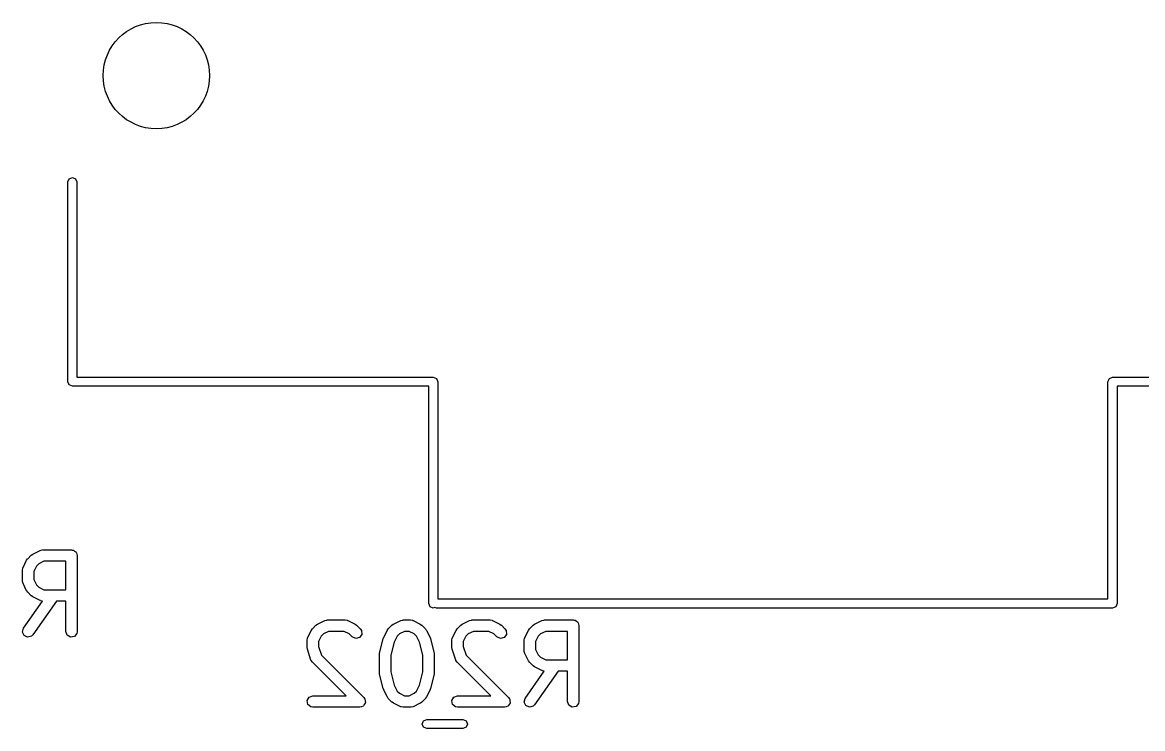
# Model space of a CAD drawing. Extents: x 109 to 192, y -153 to -42.
# Drawn here: x 167.92 to 182.67, y -70.91 to -61.61 of the extents above; entities that cross this region are included whole.
import ezdxf

# ---------------------------------------------------------------- set-up
doc = ezdxf.new("R2010")
doc.units = 0
doc.layers.add('BLACK', color=7, linetype='CONTINUOUS')

msp = doc.modelspace()

# ---------------------------------------------------------------- linework, layer by layer
at = {"layer": 'BLACK', "linetype": 'CONTINUOUS'}
for p, q in [((168.52, -63.715), (168.538, -63.6726)), ((168.538, -63.6726), (168.58, -63.655)), ((168.58, -63.655), (168.622, -63.6726)), ((168.622, -63.6726), (168.64, -63.715)), ((168.52, -66.345), (168.52, -63.715)), ((168.64, -63.715), (168.64, -66.285)), ((168.538, -66.3874), (168.52, -66.345)), ((168.64, -66.285), (173.33, -66.285)), ((173.33, -66.285), (173.372, -66.3026)), ((173.372, -66.3026), (173.39, -66.345)), ((173.39, -66.345), (173.39, -69.205)), ((182.21, -66.345), (182.228, -66.3026)), ((182.21, -69.205), (182.21, -66.345)), ((182.228, -66.3026), (182.27, -66.285)), ((182.27, -66.285), (186.96, -66.285)), ((168.58, -66.405), (168.538, -66.3874)), ((173.27, -66.405), (168.58, -66.405)), ((173.27, -69.265), (173.27, -66.405)), ((187.02, -66.405), (182.33, -66.405)), ((182.33, -66.405), (182.33, -69.265)), ((167.93, -68.7913), (167.978, -68.6961)), ((167.978, -68.6961), (167.991, -68.6781)), ((167.991, -68.6781), (167.992, -68.6766)), ((167.992, -68.6766), (168.039, -68.629)), ((168.039, -68.629), (168.058, -68.6161)), ((168.058, -68.6161), (168.059, -68.6149)), ((168.059, -68.6149), (168.154, -68.5673)), ((168.154, -68.5673), (168.179, -68.5599)), ((168.179, -68.5599), (168.183, -68.5609)), ((168.183, -68.5609), (168.188, -68.5594)), ((168.188, -68.5594), (168.568, -68.5594)), ((168.568, -68.5594), (168.578, -68.5611)), ((168.578, -68.5611), (168.582, -68.5605)), ((168.582, -68.5605), (168.584, -68.5622)), ((168.584, -68.5622), (168.594, -68.5639)), ((168.594, -68.5639), (168.609, -68.5764)), ((168.609, -68.5764), (168.626, -68.5862)), ((168.626, -68.5862), (168.628, -68.5925)), ((168.628, -68.5925), (168.633, -68.5969)), ((168.633, -68.5969), (168.637, -68.6161)), ((168.637, -68.6161), (168.643, -68.6344)), ((168.643, -68.6344), (168.643, -69.6344)), ((167.922, -68.8249), (167.927, -68.7992)), ((167.922, -68.9677), (167.922, -68.8249)), ((167.927, -68.7992), (167.929, -68.7958)), ((167.929, -68.7958), (167.93, -68.7913)), ((168.106, -68.774), (168.072, -68.8426)), ((168.072, -68.8426), (168.072, -68.95)), ((168.137, -68.7436), (168.106, -68.774)), ((168.205, -68.7094), (168.137, -68.7436)), ((168.493, -68.7094), (168.205, -68.7094)), ((168.493, -69.0832), (168.493, -68.7094)), ((167.924, -68.9719), (167.922, -68.9677)), ((167.923, -68.9763), (167.924, -68.9719)), ((167.93, -69.0013), (167.923, -68.9763)), ((168.072, -68.95), (168.106, -69.0185)), ((167.978, -69.0965), (167.93, -69.0013)), ((167.979, -69.0976), (167.978, -69.0965)), ((167.992, -69.116), (167.979, -69.0976)), ((168.039, -69.1636), (167.992, -69.116)), ((168.106, -69.0185), (168.137, -69.0489)), ((168.137, -69.0489), (168.205, -69.0832)), ((168.205, -69.0832), (168.493, -69.0832)), ((167.936, -69.5914), (168.186, -69.233)), ((168.041, -69.1643), (168.039, -69.1636)), ((168.059, -69.1777), (168.041, -69.1643)), ((168.369, -69.2332), (168.058, -69.6774)), ((168.154, -69.2253), (168.059, -69.1777)), ((168.158, -69.2258), (168.154, -69.2253)), ((168.162, -69.2287), (168.158, -69.2258)), ((168.186, -69.233), (168.162, -69.2287)), ((168.493, -69.2332), (168.369, -69.2332)), ((168.493, -69.6344), (168.493, -69.2332)), ((173.288, -69.3074), (173.27, -69.265)), ((173.39, -69.205), (182.21, -69.205)), ((182.33, -69.265), (182.312, -69.3074)), ((173.33, -69.325), (173.288, -69.3074)), ((173.35, -69.3167), (173.33, -69.325)), ((173.37, -69.325), (173.35, -69.3167)), ((182.27, -69.325), (173.37, -69.325)), ((182.312, -69.3074), (182.27, -69.325)), ((171.738, -69.5986), (171.786, -69.551)), ((171.786, -69.551), (171.804, -69.5381)), ((171.804, -69.5381), (171.806, -69.5369)), ((171.806, -69.5369), (171.901, -69.4893)), ((171.901, -69.4893), (171.926, -69.4819)), ((171.926, -69.4819), (171.93, -69.4829)), ((171.93, -69.4829), (171.934, -69.4814)), ((171.934, -69.4814), (172.172, -69.4814)), ((172.172, -69.4814), (172.198, -69.4859)), ((172.198, -69.4859), (172.202, -69.4888)), ((172.202, -69.4888), (172.206, -69.4893)), ((172.206, -69.4893), (172.301, -69.5369)), ((172.301, -69.5369), (172.319, -69.5503)), ((172.319, -69.5503), (172.321, -69.551)), ((172.321, -69.551), (172.368, -69.5986)), ((172.738, -69.5986), (172.786, -69.551)), ((172.786, -69.551), (172.804, -69.5381)), ((172.804, -69.5381), (172.806, -69.5369)), ((172.806, -69.5369), (172.901, -69.4893)), ((172.901, -69.4893), (172.926, -69.4819)), ((172.926, -69.4819), (172.93, -69.4829)), ((172.93, -69.4829), (172.934, -69.4814)), ((172.934, -69.4814), (173.03, -69.4814)), ((173.03, -69.4814), (173.055, -69.4859)), ((173.055, -69.4859), (173.059, -69.4888)), ((173.059, -69.4888), (173.063, -69.4893)), ((173.063, -69.4893), (173.158, -69.5369)), ((173.158, -69.5369), (173.176, -69.5503)), ((173.176, -69.5503), (173.178, -69.551)), ((173.178, -69.551), (173.226, -69.5986)), ((173.643, -69.5986), (173.691, -69.551)), ((173.691, -69.551), (173.709, -69.5381)), ((173.709, -69.5381), (173.71, -69.5369)), ((173.71, -69.5369), (173.806, -69.4893)), ((173.806, -69.4893), (173.831, -69.4819)), ((173.831, -69.4819), (173.835, -69.4829)), ((173.835, -69.4829), (173.839, -69.4814)), ((173.839, -69.4814), (174.077, -69.4814)), ((174.077, -69.4814), (174.103, -69.4859)), ((174.103, -69.4859), (174.106, -69.4888)), ((174.106, -69.4888), (174.111, -69.4893)), ((174.111, -69.4893), (174.206, -69.5369)), ((174.206, -69.5369), (174.224, -69.5503)), ((174.224, -69.5503), (174.226, -69.551)), ((174.226, -69.551), (174.273, -69.5986)), ((174.596, -69.5986), (174.643, -69.551)), ((174.643, -69.551), (174.662, -69.5381)), ((174.662, -69.5381), (174.663, -69.5369)), ((174.663, -69.5369), (174.758, -69.4893)), ((174.758, -69.4893), (174.783, -69.4819)), ((174.783, -69.4819), (174.787, -69.4829)), ((174.787, -69.4829), (174.792, -69.4814)), ((174.792, -69.4814), (175.172, -69.4814)), ((175.172, -69.4814), (175.182, -69.4831)), ((175.182, -69.4831), (175.185, -69.4825)), ((175.185, -69.4825), (175.188, -69.4842)), ((175.188, -69.4842), (175.198, -69.4859)), ((175.198, -69.4859), (175.213, -69.4984)), ((175.213, -69.4984), (175.23, -69.5082)), ((175.23, -69.5082), (175.232, -69.5145)), ((175.232, -69.5145), (175.237, -69.5189)), ((175.237, -69.5189), (175.241, -69.5381)), ((175.241, -69.5381), (175.247, -69.5564)), ((175.247, -69.5564), (175.247, -70.5564)), ((167.922, -69.6409), (167.936, -69.5914)), ((167.944, -69.6874), (167.922, -69.6409)), ((167.991, -69.7091), (167.944, -69.6874)), ((168.04, -69.6958), (167.991, -69.7091)), ((168.058, -69.6774), (168.04, -69.6958)), ((168.511, -69.6826), (168.493, -69.6344)), ((168.555, -69.7082), (168.511, -69.6826)), ((168.606, -69.6993), (168.555, -69.7082)), ((168.639, -69.66), (168.606, -69.6993)), ((168.643, -69.6344), (168.639, -69.66)), ((171.669, -69.7469), (171.673, -69.7212)), ((171.673, -69.7212), (171.676, -69.7178)), ((171.676, -69.7178), (171.677, -69.7133)), ((171.677, -69.7133), (171.724, -69.6181)), ((171.724, -69.6181), (171.738, -69.6001)), ((171.738, -69.6001), (171.738, -69.5986)), ((171.853, -69.696), (171.819, -69.7646)), ((171.884, -69.6656), (171.853, -69.696)), ((171.952, -69.6314), (171.884, -69.6656)), ((172.155, -69.6314), (171.952, -69.6314)), ((172.223, -69.6656), (172.155, -69.6314)), ((172.262, -69.7047), (172.223, -69.6656)), ((172.309, -69.7263), (172.262, -69.7047)), ((172.358, -69.7131), (172.309, -69.7263)), ((172.388, -69.671), (172.358, -69.7131)), ((172.368, -69.5986), (172.383, -69.6199)), ((172.383, -69.6199), (172.388, -69.671)), ((172.624, -69.9191), (172.671, -69.7287)), ((172.671, -69.7287), (172.676, -69.7168)), ((172.676, -69.7168), (172.677, -69.7133)), ((172.677, -69.7133), (172.724, -69.6181)), ((172.724, -69.6181), (172.738, -69.6001)), ((172.738, -69.6001), (172.738, -69.5986)), ((172.853, -69.696), (172.815, -69.773)), ((172.884, -69.6656), (172.853, -69.696)), ((172.952, -69.6314), (172.884, -69.6656)), ((173.012, -69.6314), (172.952, -69.6314)), ((173.08, -69.6656), (173.012, -69.6314)), ((173.111, -69.696), (173.08, -69.6656)), ((173.149, -69.773), (173.111, -69.696)), ((173.226, -69.5986), (173.238, -69.617)), ((173.238, -69.617), (173.24, -69.6181)), ((173.24, -69.6181), (173.287, -69.7133)), ((173.287, -69.7133), (173.291, -69.7257)), ((173.291, -69.7257), (173.293, -69.7287)), ((173.293, -69.7287), (173.34, -69.9191)), ((173.574, -69.7469), (173.578, -69.7212)), ((173.578, -69.7212), (173.581, -69.7178)), ((173.581, -69.7178), (173.582, -69.7133)), ((173.582, -69.7133), (173.629, -69.6181)), ((173.629, -69.6181), (173.643, -69.6001)), ((173.643, -69.6001), (173.643, -69.5986)), ((173.758, -69.696), (173.724, -69.7646)), ((173.788, -69.6656), (173.758, -69.696)), ((173.857, -69.6314), (173.788, -69.6656)), ((174.06, -69.6314), (173.857, -69.6314)), ((174.128, -69.6656), (174.06, -69.6314)), ((174.167, -69.7047), (174.128, -69.6656)), ((174.214, -69.7263), (174.167, -69.7047)), ((174.263, -69.7131), (174.214, -69.7263)), ((174.293, -69.671), (174.263, -69.7131)), ((174.273, -69.5986), (174.288, -69.6199)), ((174.288, -69.6199), (174.293, -69.671)), ((174.526, -69.7469), (174.531, -69.7212)), ((174.531, -69.7212), (174.533, -69.7178)), ((174.533, -69.7178), (174.534, -69.7133)), ((174.534, -69.7133), (174.582, -69.6181)), ((174.582, -69.6181), (174.595, -69.6001)), ((174.595, -69.6001), (174.596, -69.5986)), ((174.71, -69.696), (174.676, -69.7646)), ((174.741, -69.6656), (174.71, -69.696)), ((174.809, -69.6314), (174.741, -69.6656)), ((175.097, -69.6314), (174.809, -69.6314)), ((175.097, -70.0052), (175.097, -69.6314)), ((171.669, -69.8421), (171.669, -69.7469)), ((171.669, -69.8436), (171.669, -69.8421)), ((171.673, -69.8658), (171.669, -69.8436)), ((171.72, -70.0087), (171.673, -69.8658)), ((171.819, -69.7646), (171.819, -69.8299)), ((171.819, -69.8299), (171.857, -69.9444)), ((172.815, -69.773), (172.771, -69.9466)), ((173.193, -69.9466), (173.149, -69.773)), ((173.574, -69.8421), (173.574, -69.7469)), ((173.574, -69.8436), (173.574, -69.8421)), ((173.578, -69.8658), (173.574, -69.8436)), ((173.625, -70.0087), (173.578, -69.8658)), ((173.724, -69.7646), (173.724, -69.8299)), ((173.724, -69.8299), (173.762, -69.9444)), ((174.526, -69.8897), (174.526, -69.7469)), ((174.676, -69.7646), (174.676, -69.872)), ((174.676, -69.872), (174.71, -69.9405)), ((171.723, -70.0122), (171.72, -70.0087)), ((171.724, -70.0166), (171.723, -70.0122)), ((171.738, -70.038), (171.724, -70.0166)), ((171.857, -69.9444), (172.416, -70.5033)), ((172.621, -69.9373), (172.624, -69.9226)), ((172.621, -70.1754), (172.621, -69.9373)), ((172.624, -69.9226), (172.624, -69.9191)), ((172.771, -69.9466), (172.771, -70.1662)), ((173.193, -70.1662), (173.193, -69.9466)), ((173.34, -69.9191), (173.342, -69.9341)), ((173.342, -69.9341), (173.343, -69.9373)), ((173.343, -69.9373), (173.343, -70.1754)), ((173.628, -70.0122), (173.625, -70.0087)), ((173.628, -70.0166), (173.628, -70.0122)), ((173.643, -70.038), (173.628, -70.0166)), ((173.762, -69.9444), (174.321, -70.5033)), ((174.528, -69.8939), (174.526, -69.8897)), ((174.527, -69.8983), (174.528, -69.8939)), ((174.534, -69.9233), (174.527, -69.8983)), ((174.582, -70.0185), (174.534, -69.9233)), ((174.583, -70.0196), (174.582, -70.0185)), ((174.596, -70.038), (174.583, -70.0196)), ((174.71, -69.9405), (174.741, -69.9709)), ((174.741, -69.9709), (174.809, -70.0052)), ((174.809, -70.0052), (175.097, -70.0052)), ((172.182, -70.4814), (171.738, -70.038)), ((172.622, -70.1787), (172.621, -70.1754)), ((172.624, -70.1936), (172.622, -70.1787)), ((172.771, -70.1662), (172.815, -70.3397)), ((173.149, -70.3397), (173.193, -70.1662)), ((173.343, -70.1754), (173.34, -70.1902)), ((174.087, -70.4814), (173.643, -70.038)), ((174.54, -70.5134), (174.79, -70.155)), ((174.643, -70.0856), (174.596, -70.038)), ((174.645, -70.0863), (174.643, -70.0856)), ((174.663, -70.0997), (174.645, -70.0863)), ((174.973, -70.1552), (174.662, -70.5994)), ((174.758, -70.1473), (174.663, -70.0997)), ((174.762, -70.1478), (174.758, -70.1473)), ((174.766, -70.1507), (174.762, -70.1478)), ((174.79, -70.155), (174.766, -70.1507)), ((175.097, -70.1552), (174.973, -70.1552)), ((175.097, -70.5564), (175.097, -70.1552)), ((172.671, -70.3841), (172.624, -70.1936)), ((173.34, -70.1936), (173.293, -70.3841)), ((173.34, -70.1902), (173.34, -70.1936)), ((172.673, -70.387), (172.671, -70.3841)), ((172.677, -70.3994), (172.673, -70.387)), ((172.724, -70.4947), (172.677, -70.3994)), ((172.815, -70.3397), (172.853, -70.4167)), ((172.853, -70.4167), (172.884, -70.4471)), ((172.884, -70.4471), (172.952, -70.4814)), ((173.012, -70.4814), (173.08, -70.4471)), ((173.08, -70.4471), (173.111, -70.4167)), ((173.111, -70.4167), (173.149, -70.3397)), ((173.287, -70.3994), (173.24, -70.4947)), ((173.288, -70.3959), (173.287, -70.3994)), ((173.293, -70.3841), (173.288, -70.3959)), ((171.67, -70.5434), (171.696, -70.4989)), ((171.679, -70.5939), (171.67, -70.5434)), ((171.718, -70.6269), (171.679, -70.5939)), ((171.696, -70.4989), (171.744, -70.4814)), ((171.744, -70.4814), (172.182, -70.4814)), ((172.406, -70.6178), (172.384, -70.6237)), ((172.408, -70.615), (172.406, -70.6178)), ((172.411, -70.6138), (172.408, -70.615)), ((172.422, -70.5943), (172.411, -70.6138)), ((172.416, -70.5033), (172.425, -70.5168)), ((172.435, -70.5758), (172.422, -70.5943)), ((172.425, -70.5168), (172.428, -70.5189)), ((172.428, -70.5189), (172.428, -70.5209)), ((172.428, -70.5209), (172.431, -70.5247)), ((172.431, -70.5247), (172.433, -70.5472)), ((172.433, -70.5472), (172.437, -70.5694)), ((172.437, -70.5694), (172.435, -70.5724)), ((172.435, -70.5724), (172.435, -70.5758)), ((172.726, -70.4958), (172.724, -70.4947)), ((172.738, -70.5142), (172.726, -70.4958)), ((172.786, -70.5618), (172.738, -70.5142)), ((172.788, -70.5625), (172.786, -70.5618)), ((172.806, -70.5758), (172.788, -70.5625)), ((172.901, -70.6235), (172.806, -70.5758)), ((172.952, -70.4814), (173.012, -70.4814)), ((173.158, -70.5758), (173.063, -70.6235)), ((173.16, -70.5747), (173.158, -70.5758)), ((173.178, -70.5618), (173.16, -70.5747)), ((173.226, -70.5142), (173.178, -70.5618)), ((173.24, -70.4947), (173.226, -70.5127)), ((173.226, -70.5127), (173.226, -70.5142)), ((173.575, -70.5434), (173.6, -70.4989)), ((173.584, -70.5939), (173.575, -70.5434)), ((173.623, -70.6269), (173.584, -70.5939)), ((173.6, -70.4989), (173.649, -70.4814)), ((173.649, -70.4814), (174.087, -70.4814)), ((174.311, -70.6178), (174.289, -70.6237)), ((174.313, -70.615), (174.311, -70.6178)), ((174.316, -70.6138), (174.313, -70.615)), ((174.327, -70.5943), (174.316, -70.6138)), ((174.321, -70.5033), (174.33, -70.5168)), ((174.34, -70.5758), (174.327, -70.5943)), ((174.33, -70.5168), (174.333, -70.5189)), ((174.333, -70.5189), (174.333, -70.5209)), ((174.333, -70.5209), (174.336, -70.5247)), ((174.336, -70.5247), (174.338, -70.5472)), ((174.338, -70.5472), (174.342, -70.5694)), ((174.342, -70.5694), (174.34, -70.5724)), ((174.34, -70.5724), (174.34, -70.5758)), ((174.526, -70.5629), (174.54, -70.5134)), ((174.548, -70.6094), (174.526, -70.5629)), ((174.595, -70.6311), (174.548, -70.6094)), ((174.644, -70.6178), (174.595, -70.6311)), ((174.662, -70.5994), (174.644, -70.6178)), ((175.115, -70.6046), (175.097, -70.5564)), ((175.159, -70.6302), (175.115, -70.6046)), ((175.21, -70.6213), (175.159, -70.6302)), ((175.243, -70.582), (175.21, -70.6213)), ((175.247, -70.5564), (175.243, -70.582)), ((171.744, -70.6314), (171.718, -70.6269)), ((172.363, -70.6314), (171.744, -70.6314)), ((172.384, -70.6237), (172.363, -70.6314)), ((172.905, -70.624), (172.901, -70.6235)), ((172.909, -70.6269), (172.905, -70.624)), ((172.934, -70.6314), (172.909, -70.6269)), ((173.03, -70.6314), (172.934, -70.6314)), ((173.034, -70.6298), (173.03, -70.6314)), ((173.038, -70.6309), (173.034, -70.6298)), ((173.063, -70.6235), (173.038, -70.6309)), ((173.649, -70.6314), (173.623, -70.6269)), ((174.268, -70.6314), (173.649, -70.6314)), ((174.289, -70.6237), (174.268, -70.6314)), ((173.185, -70.8515), (173.202, -70.8091)), ((173.202, -70.8939), (173.185, -70.8515)), ((173.202, -70.8091), (173.245, -70.7915)), ((173.245, -70.9115), (173.202, -70.8939)), ((173.245, -70.7915), (173.719, -70.7915)), ((173.719, -70.9115), (173.245, -70.9115)), ((173.719, -70.7915), (173.762, -70.8091)), ((173.762, -70.8939), (173.719, -70.9115)), ((173.762, -70.8091), (173.779, -70.8515)), ((173.779, -70.8515), (173.762, -70.8939))]:
    msp.add_line(p, q, dxfattribs=at)
at = {"layer": 'BLACK'}
msp.add_circle((169.685, -62.315), 0.7, dxfattribs=at)

doc.saveas('drawing.dxf')
